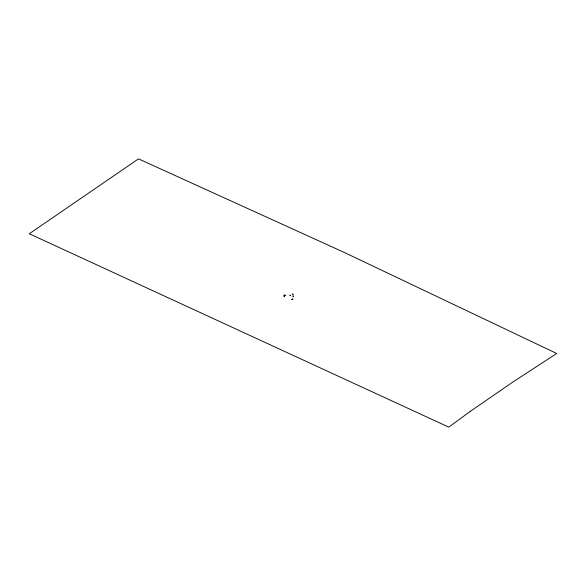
<?xml version="1.0" encoding="UTF-8"?>
<svg xmlns="http://www.w3.org/2000/svg" width="586" height="586" viewBox="0 0 586 586"><rect width="100%" height="100%" fill="white"/><g stroke="black" fill="none" stroke-linecap="round" stroke-linejoin="round"><path stroke-width="0.88" d="M293 298.985A3.663 0.894 -65.9 0 1 291.996 299.658M292.78 298.889A3.663 0.894 -65.9 0 1 291.777 299.556M292.392 299.263A3.589 0.879 -65.9 0 1 292.062 299.49M284.891 295.359A3.663 0.894 -65.9 0 1 283.888 296.025M285.111 295.454A3.663 0.894 -65.9 0 1 284.107 296.128M284.979 294.897A3.025 0.74 -65.9 0 1 283.99 294.905M285.118 295.403A3.589 0.879 -65.9 0 1 284.144 296.062M289.931 295.176L290.568 295.454L289.931 295.176M293.601 296.179L292.839 296.113L293.601 296.179M470.272 411.387L448.803 427.128L29.3 233.763L138.508 158.872L344.707 252.647L556.7 353.497L513.292 381.742L470.272 411.387M292.582 294.018L293.095 294.362L292.582 294.018"/></g></svg>
